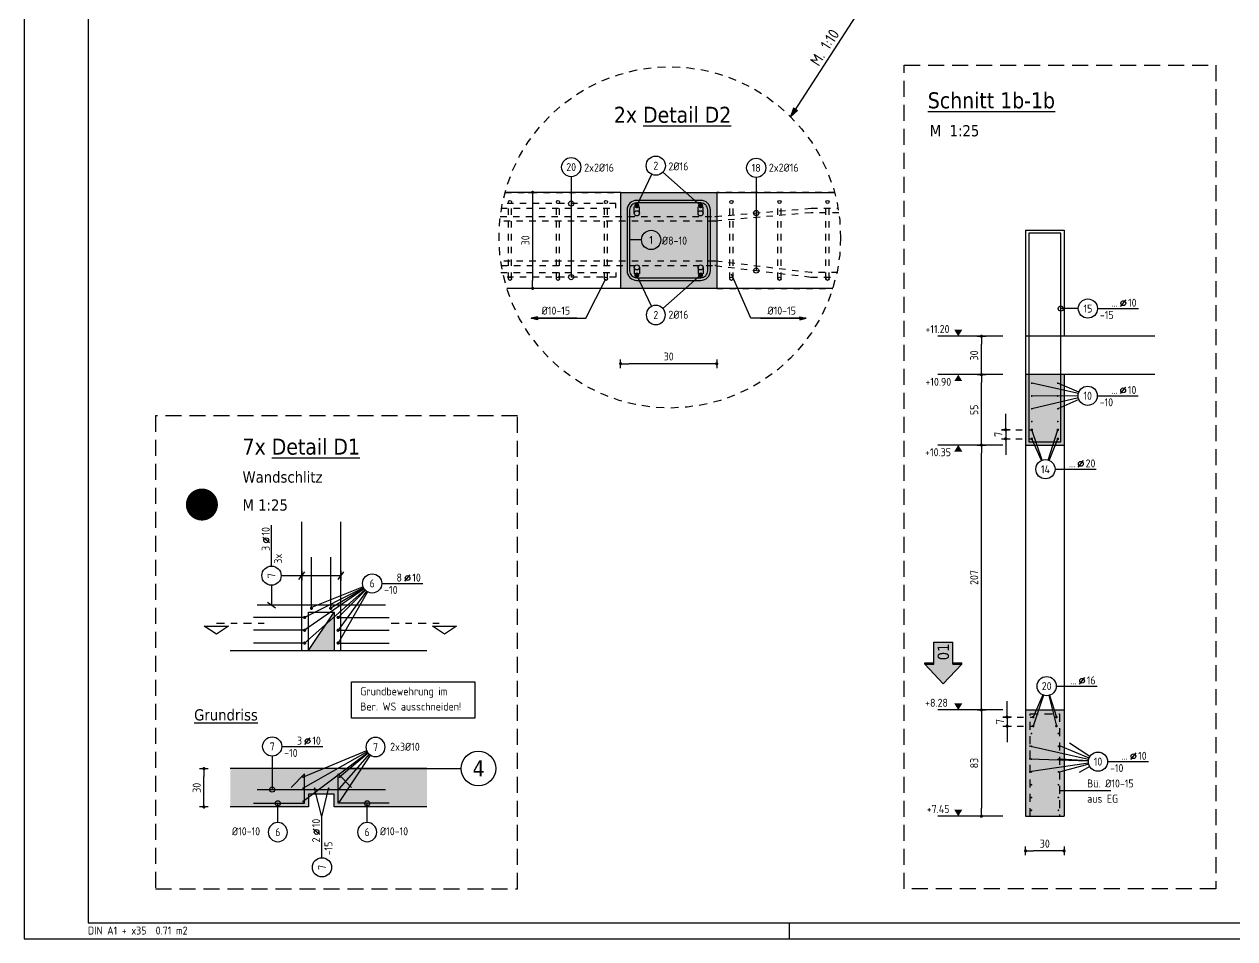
# Model space of a CAD drawing. Extents: x 40 to 135.7, y -30.7 to 14.6.
# Drawn here: x 39.96 to 58.86, y -19.01 to -4.72 of the extents above; entities that cross this region are included whole.
import ezdxf
from ezdxf.enums import TextEntityAlignment as Align

# ---------------------------------------------------------------- set-up
doc = ezdxf.new("R2010")
doc.units = 0
doc.header["$LTSCALE"] = 0.5
for name, pattern in [('AUSGEZOGEN', [1000.01, 1000, 0.01]), ('DASHDOT2', [0.5, 0.25, -0.125, 0, -0.125]), ('DASHDOTSMALL', [1.05, 0.5, -0.25, 0.05, -0.25]), ('DOT', [0.175, 0.05, -0.125]), ('HIDDEN', [0.375, 0.25, -0.125]), ('HIDDEN2', [0.187, 0.125, -0.062]), ('HIDDEN4', [0.12, 0.02, -0.1]), ('PUNKT', [0.175, 0.05, -0.125]), ('STRICHLINIE', [0.75, 0.5, -0.25]), ('STRICHPUNKT2', [0.55, 0.25, -0.125, 0.05, -0.125]), ('VERDECKT', [0.375, 0.25, -0.125])]:
    doc.linetypes.add(name, pattern=pattern)
for name, color, linetype in [('ACHSEN', 7, 'Continuous'), ('AFU', 7, 'Continuous'), ('BETON', 7, 'Continuous'), ('Brüstung EG', 7, 'Continuous'), ('DETAIL', 7, 'Continuous'), ('DRUEBER', 7, 'Continuous'), ('grau_hell', 7, 'Continuous'), ('grau_mittel', 7, 'Continuous'), ('HILFE', 7, 'Continuous'), ('index', 7, 'Continuous'), ('koten', 7, 'Continuous'), ('MASSE', 7, 'Continuous'), ('OBJEKT', 7, 'Continuous'), ('RAHMEN', 7, 'Continuous'), ('RND', 7, 'Continuous'), ('SCHNITTE', 7, 'Continuous'), ('SFP_Achsen', 7, 'Continuous'), ('TEXT', 7, 'Continuous')]:
    doc.layers.add(name, color=color, linetype=linetype)
doc.layers.add('NOPLOT', color=7, linetype='Continuous', plot=False)
doc.styles.add('helv', font='tahoma.ttf')
doc.styles.add('txt', font='isocp.shx')
doc.linetypes.add('AFU_50K', pattern='A,0.15,["/",Standard,S=0.2,R=0,X=-0.01,Y=-0.1],0.07,["/",Standard,S=0.2,R=0,X=-0.01,Y=-0.1],0.15', length=0.37)
doc.dimstyles.new('DOT_I', dxfattribs={"dimscale": 0.5, "dimtxt": 0.25, "dimasz": 0.25, "dimexe": 0.1, "dimexo": 0.3, "dimgap": 0.1, "dimtad": 1, "dimdec": 3, "dimzin": 3, "dimtxsty": 'txt', "dimblk": 'DOT', "dimblk1": 'DOT', "dimblk2": 'DOT', "dimsah": 1, "dimcen": 0.1, "dimse1": 1, "dimse2": 1, "dimazin": 0, "dimtfac": 1, "dimtdec": 4, "dimtix": 1, "dimtmove": 2, "dimatfit": 3, "dimfxl": 0, "dimtvp": 1, "dimtolj": 1, "dimtzin": 0, "dimarcsym": 0})

# ---------------------------------------------------------------- blocks, each defined once
blk = doc.blocks.new('RND_LEI')
at = {"layer": 'RND', "color": 7, "linetype": 'Continuous'}
blk.add_line((1.022, 0.066), (1.19, 0.27), dxfattribs=at)
for centre, radius in [((0, 0), 0.3), ((1.106, 0.168), 0.075)]:
    blk.add_circle(centre, radius, dxfattribs=at)
at = {"layer": 'RND', "color": 7, "linetype": 'Continuous', "style": 'txt'}
blk.add_attdef('POSL', text='', height=0.25, dxfattribs=at).set_placement((0, 0), align=Align.MIDDLE)
blk.add_attdef('ANZ', text='', height=0.25, dxfattribs=at).set_placement((0.931, 0.057), align=Align.RIGHT)
for tag, p in [('DUM', (1.253, 0.057)), ('ABSTD', (1.674, 0.057)), ('POSTXT', (0.374, -0.327))]:
    blk.add_attdef(tag, p, '', height=0.25, dxfattribs=at)
blk = doc.blocks.new('lei_gre')
at = {"layer": 'RND', "color": 7, "linetype": 'Continuous'}
for p, q in [((-0.09, -0.12), (0.09, 0.12)), ((0, 0.15), (0, -0.15))]:
    blk.add_line(p, q, dxfattribs=at)
blk = doc.blocks.new('SCHN-2')
at = {"layer": 'SCHNITTE', "color": 6, "linetype": 'Continuous'}
blk.add_lwpolyline([(0.378, 0.088), (0, 0.34), (-0.378, 0.088)], close=True, dxfattribs=at)
at = {"layer": 'SCHNITTE', "color": 1, "linetype": 'DASHDOTSMALL', "style": 'helv'}
blk.add_attdef('SCHN-2', text='', height=0.35, dxfattribs=at).set_placement((0, 0.45), align=Align.CENTER)
blk = doc.blocks.new('RND_HIN')
at = {"layer": 'RND', "color": 7, "linetype": 'Continuous'}
blk.add_circle((0, 0), 0.3, dxfattribs=at)
at = {"layer": 'RND', "color": 7, "linetype": 'Continuous', "style": 'txt'}
blk.add_attdef('POSI', text='', height=0.25, dxfattribs=at).set_placement((0, 0), align=Align.MIDDLE)
blk = doc.blocks.new('DOT')
at = {"layer": 'MASSE', "color": 7, "linetype": 'Continuous'}
for p, q in [((0, 0), (-1, 0)), ((0, 0.54), (0, -0.54))]:
    blk.add_line(p, q, dxfattribs=at)
at = {"layer": 'MASSE', "color": 7, "linetype": 'Continuous', "const_width": 0.2}
blk.add_lwpolyline([(-0.1, 0, 1), (0.1, 0, 1)], format="xyb", close=True, dxfattribs=at)
blk = doc.blocks.new('*D17')
at = {"layer": 'DEFPOINTS', "color": 0, "linetype": 'AUSGEZOGEN', "transparency": 16777216}
for p in [(42.762, -16.351), (42.762, -16.351), (42.762, -16.951)]:
    blk.add_point(p, dxfattribs=at)
at = {"layer": 'MASSE', "color": 0, "linetype": 'AUSGEZOGEN', "lineweight": -2, "transparency": 16777216}
blk.add_line((42.762, -16.826), (42.762, -16.476), dxfattribs=at)
at = {"layer": 'MASSE', "color": 0, "linetype": 'AUSGEZOGEN', "lineweight": -2, "transparency": 16777216, "xscale": 0.125, "yscale": 0.125, "zscale": 0.125}
for p, rotation in [((42.762, -16.351), 90), ((42.762, -16.951), 270)]:
    blk.add_blockref('DOT', p, dxfattribs=dict(at, rotation=rotation))
at = {"layer": 'MASSE', "color": 0, "linetype": 'AUSGEZOGEN', "transparency": 16777216, "insert": (42.649, -16.651), "char_height": 0.125, "attachment_point": 5, "rotation": 90, "style": 'txt'}
blk.add_mtext('\\A1;30', dxfattribs=at)
blk = doc.blocks.new('Pfeillinie')
at = {"layer": 'TEXT', "linetype": 'Continuous'}
blk.add_hatch(color=7, dxfattribs=at).paths.add_polyline_path([(0, 0), (-0.8, 0.2), (-0.8, 0), (-0.8, -0.2)])
at = {"layer": 'TEXT', "color": 7, "linetype": 'Continuous'}
for p, q in [((-0.8, 0), (-0.8, 0.2)), ((-0.8, 0.2), (0, 0)), ((-0.8, 0), (-0.8, -0.2)), ((-0.8, -0.2), (0, 0))]:
    blk.add_line(p, q, dxfattribs=at)
blk = doc.blocks.new('*D19')
at = {"layer": 'DEFPOINTS', "color": 0, "linetype": 'AUSGEZOGEN', "transparency": 16777216}
for p in [(47.895, -7.346), (47.895, -8.846), (47.895, -8.846)]:
    blk.add_point(p, dxfattribs=at)
at = {"layer": 'MASSE', "color": 0, "linetype": 'AUSGEZOGEN', "lineweight": -2, "transparency": 16777216}
blk.add_line((47.895, -7.471), (47.895, -8.721), dxfattribs=at)
at = {"layer": 'MASSE', "color": 0, "linetype": 'AUSGEZOGEN', "lineweight": -2, "transparency": 16777216, "xscale": 0.125, "yscale": 0.125, "zscale": 0.125}
for p, rotation in [((47.895, -7.346), 90), ((47.895, -8.846), 270)]:
    blk.add_blockref('DOT', p, dxfattribs=dict(at, rotation=rotation))
at = {"layer": 'MASSE', "color": 0, "linetype": 'AUSGEZOGEN', "transparency": 16777216, "insert": (47.782, -8.096), "char_height": 0.125, "attachment_point": 5, "rotation": 90, "style": 'txt'}
blk.add_mtext('\\A1;30', dxfattribs=at)
blk = doc.blocks.new('*D20')
at = {"layer": 'DEFPOINTS', "color": 0, "linetype": 'AUSGEZOGEN', "transparency": 16777216}
for p in [(49.27, -10.024), (49.27, -10.024), (50.77, -10.024)]:
    blk.add_point(p, dxfattribs=at)
at = {"layer": 'MASSE', "color": 0, "linetype": 'AUSGEZOGEN', "lineweight": -2, "transparency": 16777216}
blk.add_line((50.645, -10.024), (49.395, -10.024), dxfattribs=at)
at = {"layer": 'MASSE', "color": 0, "linetype": 'AUSGEZOGEN', "lineweight": -2, "transparency": 16777216, "xscale": 0.125, "yscale": 0.125, "zscale": 0.125, "rotation": 180}
blk.add_blockref('DOT', (49.27, -10.024), dxfattribs=at)
at = {"layer": 'MASSE', "color": 0, "linetype": 'AUSGEZOGEN', "lineweight": -2, "transparency": 16777216, "xscale": 0.125, "yscale": 0.125, "zscale": 0.125}
blk.add_blockref('DOT', (50.77, -10.024), dxfattribs=at)
at = {"layer": 'MASSE', "color": 0, "linetype": 'AUSGEZOGEN', "transparency": 16777216, "insert": (50.02, -9.911), "char_height": 0.125, "attachment_point": 5, "style": 'txt'}
blk.add_mtext('\\A1;30', dxfattribs=at)
blk = doc.blocks.new('*D21')
at = {"layer": 'DEFPOINTS', "color": 0, "linetype": 'AUSGEZOGEN', "transparency": 16777216}
for p in [(55.594, -17.637), (55.594, -17.637), (56.194, -17.637)]:
    blk.add_point(p, dxfattribs=at)
at = {"layer": 'MASSE', "color": 0, "linetype": 'AUSGEZOGEN', "lineweight": -2, "transparency": 16777216}
blk.add_line((56.069, -17.637), (55.719, -17.637), dxfattribs=at)
at = {"layer": 'MASSE', "color": 0, "linetype": 'AUSGEZOGEN', "lineweight": -2, "transparency": 16777216, "xscale": 0.125, "yscale": 0.125, "zscale": 0.125, "rotation": 180}
blk.add_blockref('DOT', (55.594, -17.637), dxfattribs=at)
at = {"layer": 'MASSE', "color": 0, "linetype": 'AUSGEZOGEN', "lineweight": -2, "transparency": 16777216, "xscale": 0.125, "yscale": 0.125, "zscale": 0.125}
blk.add_blockref('DOT', (56.194, -17.637), dxfattribs=at)
at = {"layer": 'MASSE', "color": 0, "linetype": 'AUSGEZOGEN', "transparency": 16777216, "insert": (55.894, -17.524), "char_height": 0.125, "attachment_point": 5, "style": 'txt'}
blk.add_mtext('\\A1;30', dxfattribs=at)
blk = doc.blocks.new('*D22')
at = {"layer": 'DEFPOINTS', "color": 0, "linetype": 'AUSGEZOGEN', "transparency": 16777216}
for p in [(54.904, -15.435), (54.904, -17.095), (54.904, -17.095)]:
    blk.add_point(p, dxfattribs=at)
at = {"layer": 'MASSE', "color": 0, "linetype": 'AUSGEZOGEN', "lineweight": -2, "transparency": 16777216}
blk.add_line((54.904, -15.56), (54.904, -16.97), dxfattribs=at)
at = {"layer": 'MASSE', "color": 0, "linetype": 'AUSGEZOGEN', "lineweight": -2, "transparency": 16777216, "xscale": 0.125, "yscale": 0.125, "zscale": 0.125}
for p, rotation in [((54.904, -15.435), 90), ((54.904, -17.095), 270)]:
    blk.add_blockref('DOT', p, dxfattribs=dict(at, rotation=rotation))
at = {"layer": 'MASSE', "color": 0, "linetype": 'AUSGEZOGEN', "transparency": 16777216, "insert": (54.791, -16.265), "char_height": 0.125, "attachment_point": 5, "rotation": 90, "style": 'txt'}
blk.add_mtext('\\A1;83', dxfattribs=at)
blk = doc.blocks.new('*D23')
at = {"layer": 'DEFPOINTS', "color": 0, "linetype": 'AUSGEZOGEN', "transparency": 16777216}
for p in [(54.904, -11.295), (54.904, -11.295), (54.904, -15.435)]:
    blk.add_point(p, dxfattribs=at)
at = {"layer": 'MASSE', "color": 0, "linetype": 'AUSGEZOGEN', "lineweight": -2, "transparency": 16777216}
blk.add_line((54.904, -15.31), (54.904, -11.42), dxfattribs=at)
at = {"layer": 'MASSE', "color": 0, "linetype": 'AUSGEZOGEN', "lineweight": -2, "transparency": 16777216, "xscale": 0.125, "yscale": 0.125, "zscale": 0.125}
for p, rotation in [((54.904, -11.295), 90), ((54.904, -15.435), 270)]:
    blk.add_blockref('DOT', p, dxfattribs=dict(at, rotation=rotation))
at = {"layer": 'MASSE', "color": 0, "linetype": 'AUSGEZOGEN', "transparency": 16777216, "insert": (54.791, -13.365), "char_height": 0.125, "attachment_point": 5, "rotation": 90, "style": 'txt'}
blk.add_mtext('\\A1;207', dxfattribs=at)
blk = doc.blocks.new('*D24')
at = {"layer": 'DEFPOINTS', "color": 0, "linetype": 'AUSGEZOGEN', "transparency": 16777216}
for p in [(54.904, -10.195), (54.904, -10.195), (54.904, -11.295)]:
    blk.add_point(p, dxfattribs=at)
at = {"layer": 'MASSE', "color": 0, "linetype": 'AUSGEZOGEN', "lineweight": -2, "transparency": 16777216}
blk.add_line((54.904, -11.17), (54.904, -10.32), dxfattribs=at)
at = {"layer": 'MASSE', "color": 0, "linetype": 'AUSGEZOGEN', "lineweight": -2, "transparency": 16777216, "xscale": 0.125, "yscale": 0.125, "zscale": 0.125}
for p, rotation in [((54.904, -10.195), 90), ((54.904, -11.295), 270)]:
    blk.add_blockref('DOT', p, dxfattribs=dict(at, rotation=rotation))
at = {"layer": 'MASSE', "color": 0, "linetype": 'AUSGEZOGEN', "transparency": 16777216, "insert": (54.791, -10.745), "char_height": 0.125, "attachment_point": 5, "rotation": 90, "style": 'txt'}
blk.add_mtext('\\A1;55', dxfattribs=at)
blk = doc.blocks.new('*D25')
at = {"layer": 'DEFPOINTS', "color": 0, "linetype": 'AUSGEZOGEN', "transparency": 16777216}
for p in [(54.904, -9.595), (54.904, -9.595), (54.904, -10.195)]:
    blk.add_point(p, dxfattribs=at)
at = {"layer": 'MASSE', "color": 0, "linetype": 'AUSGEZOGEN', "lineweight": -2, "transparency": 16777216}
blk.add_line((54.904, -10.07), (54.904, -9.72), dxfattribs=at)
at = {"layer": 'MASSE', "color": 0, "linetype": 'AUSGEZOGEN', "lineweight": -2, "transparency": 16777216, "xscale": 0.125, "yscale": 0.125, "zscale": 0.125}
for p, rotation in [((54.904, -9.595), 90), ((54.904, -10.195), 270)]:
    blk.add_blockref('DOT', p, dxfattribs=dict(at, rotation=rotation))
at = {"layer": 'MASSE', "color": 0, "linetype": 'AUSGEZOGEN', "transparency": 16777216, "insert": (54.791, -9.895), "char_height": 0.125, "attachment_point": 5, "rotation": 90, "style": 'txt'}
blk.add_mtext('\\A1;30', dxfattribs=at)
blk = doc.blocks.new('OKRD_O')
at = {"color": 0, "linetype": 'ByBlock'}
blk.add_solid([(-0.125, 0.202), (0.125, 0.202), (0, 0)], dxfattribs=at)
at = {"color": 0, "linetype": 'ByBlock', "style": 'txt'}
blk.add_attdef('OKRD', (0.25, 0.1), '', height=0.25, dxfattribs=at)
blk = doc.blocks.new('OKRD_U')
at = {"color": 0, "linetype": 'ByBlock'}
blk.add_solid([(-0.125, -0.202), (0.125, -0.202), (0, 0)], dxfattribs=at)
at = {"color": 0, "linetype": 'ByBlock', "style": 'txt'}
blk.add_attdef('OKRD', (0.25, -0.35), '', height=0.25, dxfattribs=at)
blk = doc.blocks.new('*D26')
at = {"layer": 'DEFPOINTS', "color": 0, "linetype": 'AUSGEZOGEN', "transparency": 16777216}
for p in [(55.283, -11.057), (55.283, -11.197), (55.283, -11.197)]:
    blk.add_point(p, dxfattribs=at)
at = {"layer": 'MASSE', "color": 0, "linetype": 'AUSGEZOGEN', "lineweight": -2, "transparency": 16777216}
for p, q in [((55.283, -10.932), (55.283, -10.807)), ((55.283, -11.057), (55.283, -11.197)), ((55.283, -11.322), (55.283, -11.447))]:
    blk.add_line(p, q, dxfattribs=at)
at = {"layer": 'MASSE', "color": 0, "linetype": 'AUSGEZOGEN', "lineweight": -2, "transparency": 16777216, "xscale": 0.125, "yscale": 0.125, "zscale": 0.125}
for p, rotation in [((55.283, -11.057), 270), ((55.283, -11.197), 90)]:
    blk.add_blockref('DOT', p, dxfattribs=dict(at, rotation=rotation))
at = {"layer": 'MASSE', "color": 0, "linetype": 'AUSGEZOGEN', "transparency": 16777216, "insert": (55.17, -11.127), "char_height": 0.125, "attachment_point": 5, "rotation": 90, "style": 'txt'}
blk.add_mtext('\\A1;7', dxfattribs=at)
blk = doc.blocks.new('*D27')
at = {"layer": 'DEFPOINTS', "color": 0, "linetype": 'AUSGEZOGEN', "transparency": 16777216}
for p in [(55.305, -15.546), (55.305, -15.686), (55.305, -15.686)]:
    blk.add_point(p, dxfattribs=at)
at = {"layer": 'MASSE', "color": 0, "linetype": 'AUSGEZOGEN', "lineweight": -2, "transparency": 16777216}
for p, q in [((55.305, -15.421), (55.305, -15.296)), ((55.305, -15.546), (55.305, -15.686)), ((55.305, -15.811), (55.305, -15.936))]:
    blk.add_line(p, q, dxfattribs=at)
at = {"layer": 'MASSE', "color": 0, "linetype": 'AUSGEZOGEN', "lineweight": -2, "transparency": 16777216, "xscale": 0.125, "yscale": 0.125, "zscale": 0.125}
for p, rotation in [((55.305, -15.546), 270), ((55.305, -15.686), 90)]:
    blk.add_blockref('DOT', p, dxfattribs=dict(at, rotation=rotation))
at = {"layer": 'MASSE', "color": 0, "linetype": 'AUSGEZOGEN', "transparency": 16777216, "insert": (55.193, -15.616), "char_height": 0.125, "attachment_point": 5, "rotation": 90, "style": 'txt'}
blk.add_mtext('\\A1;7', dxfattribs=at)
blk = doc.blocks.new('A1-35-0')
at = {"layer": 'RAHMEN'}
for p, q in [((0, 59.4), (0, 0)), ((0, 0), (118.9, 0))]:
    blk.add_line(p, q, dxfattribs=at)
at = {"layer": 'RAHMEN', "color": 5}
for p, q in [((2, 58.9), (2, 0.5)), ((2, 0.5), (118.4, 0.5))]:
    blk.add_line(p, q, dxfattribs=at)
at = {"layer": 'RAHMEN', "color": 7}
blk.add_line((23.9, 0), (23.9, 0.5), dxfattribs=at)
at = {"layer": 'RAHMEN', "color": 7, "style": 'txt'}
blk.add_text('DIN A1 + x35  0.71 m2', height=0.25, dxfattribs=at).set_placement((1.989, 0.133))
blk = doc.blocks.new('hin_ind5')
at = {"layer": 'grau_hell', "linetype": 'AUSGEZOGEN'}
h = blk.add_hatch(color=9, dxfattribs=at)
h.dxf.hatch_style = 2
h.paths.add_polyline_path([(0, 0), (0.619, -0.577), (0.619, -0.3), (1.306, -0.3), (1.306, 0.3), (0.619, 0.3), (0.619, 0.577)])
h.paths.add_polyline_path([(0.34, -0.274), (1.311, -0.274), (1.311, 0.274), (0.34, 0.274)], flags=9)
at = {"layer": 'OBJEKT', "linetype": 'AUSGEZOGEN'}
for points in [[(0.619, 0.3), (0.66, 0.3), (0.66, 0.577), (0.619, 0.577)], [(0.619, -0.577), (0.66, -0.577), (0.66, -0.3), (0.619, -0.3)]]:
    blk.add_hatch(color=1, dxfattribs=at).paths.add_polyline_path(points)
at = {"layer": 'OBJEKT', "color": 1, "linetype": 'AUSGEZOGEN'}
for p, q in [((0, 0), (0.619, 0.577)), ((0.619, 0.577), (0.619, 0.3)), ((0.619, 0.577), (0.66, 0.577)), ((0.66, 0.577), (0.66, 0.3)), ((0, 0), (0.619, -0.577)), ((0.619, 0.3), (1.306, 0.3)), ((1.306, 0.3), (1.306, -0.3)), ((0.619, -0.3), (0.619, -0.577)), ((0.619, -0.3), (1.306, -0.3)), ((0.66, -0.3), (0.66, -0.577))]:
    blk.add_line(p, q, dxfattribs=at)
at = {"layer": 'OBJEKT', "color": 7, "linetype": 'AUSGEZOGEN'}
blk.add_line((0.619, -0.577), (0.66, -0.577), dxfattribs=at)
at = {"layer": 'index', "color": 1, "linetype": 'Continuous', "style": 'helv'}
blk.add_attdef('INDEX', text='', height=0.35, rotation=360, dxfattribs=at).set_placement((1.259, 0), align=Align.MIDDLE_RIGHT)

msp = doc.modelspace()

# ---------------------------------------------------------------- hatches: boundary and pattern name
at = {"layer": 'grau_hell'}
h = msp.add_hatch(color=9, dxfattribs=at)
h.paths.add_polyline_path([(44.3958, -14.5074), (44.4181, -14.5074), (44.7958, -14.5074), (44.7958, -13.9821), (44.6746, -14.0892)])
h.paths.add_polyline_path([(44.6746, -14.0892), (44.7958, -13.9821), (44.7958, -13.9074)])
at = {"layer": 'grau_mittel'}
for points in [[(56.1936, -10.1948), (55.5936, -10.1948), (55.5936, -11.2948), (56.1936, -11.2948)], [(55.5936, -17.0948), (56.1936, -17.0948), (56.1936, -15.4348), (55.5936, -15.4348)]]:
    msp.add_hatch(color=61, dxfattribs=at).paths.add_polyline_path(points)

# ---------------------------------------------------------------- linework, layer by layer
at = {"layer": 'ACHSEN', "color": 140, "linetype": 'AUSGEZOGEN'}
msp.add_line((44.9155, -16.3505), (46.7775, -16.3505), dxfattribs=at)
at = {"layer": 'AFU', "color": 8, "linetype": 'AFU_50K'}
for p, q in [((56.1936, -9.5948), (55.5936, -9.5948)), ((56.1936, -10.1948), (55.5936, -10.1948)), ((55.5936, -17.0948), (56.1936, -17.0948))]:
    msp.add_line(p, q, dxfattribs=at)
at = {"layer": 'BETON', "color": 6, "linetype": 'AUSGEZOGEN'}
for p, q in [((55.5936, -7.9348), (56.1936, -7.9348)), ((55.5936, -7.9348), (55.5936, -11.2948)), ((56.1936, -7.9348), (56.1936, -9.5948)), ((57.61, -9.5948), (56.1936, -9.5948)), ((57.61, -10.1948), (56.1936, -10.1948)), ((56.1936, -10.1948), (56.1936, -11.2948)), ((55.5936, -11.2948), (56.1936, -11.2948)), ((55.5936, -15.4348), (56.1936, -15.4348)), ((55.5936, -15.4348), (55.5936, -17.0948)), ((56.1936, -15.4348), (56.1936, -17.0948)), ((46.2454, -16.3505), (43.1742, -16.3505)), ((44.3958, -16.7505), (44.3958, -16.9505)), ((44.7958, -16.7505), (44.3958, -16.7505)), ((44.7958, -16.9505), (44.7958, -16.7505)), ((44.3958, -16.9505), (43.1742, -16.9505)), ((46.2454, -16.9505), (44.7958, -16.9505))]:
    msp.add_line(p, q, dxfattribs=at)
at = {"layer": 'BETON', "color": 6, "linetype": 'AUSGEZOGEN', "lineweight": -2}
msp.add_lwpolyline([(49.2705, -7.346), (50.7705, -7.346), (50.7705, -8.846), (49.2705, -8.846)], close=True, dxfattribs=at)
at = {"layer": 'Brüstung EG', "color": 102, "linetype": 'DOT'}
for p, q in [((47.465, -7.346), (49.2705, -7.346)), ((52.6101, -7.346), (50.7705, -7.346)), ((49.2705, -8.846), (47.4921, -8.846)), ((50.7705, -8.846), (52.5831, -8.846))]:
    msp.add_line(p, q, dxfattribs=at)
at = {"layer": 'DETAIL', "color": 102, "linetype": 'STRICHLINIE'}
for points in [[(58.567, -5.3588), (58.567, -18.2282), (53.6956, -18.2282), (53.6956, -5.3588)], [(42.0042, -10.8378), (42.0042, -18.2282), (47.66, -18.2282), (47.66, -10.8378)]]:
    msp.add_lwpolyline(points, close=True, dxfattribs=at)
at = {"layer": 'DETAIL', "color": 102, "linetype": 'VERDECKT'}
msp.add_circle((50.0376, -8.0499), 2.6671, dxfattribs=at)
at = {"layer": 'DRUEBER', "color": 7, "linetype": 'PUNKT', "lineweight": -2}
msp.add_lwpolyline([(49.2705, -7.346), (50.7705, -7.346), (50.7705, -8.846), (49.2705, -8.846)], close=True, dxfattribs=at)
at = {"layer": 'grau_mittel', "color": 61}
for points in [[(49.2705, -7.346), (50.7705, -7.346), (49.2705, -8.846), (50.7705, -8.846)], [(44.3958, -16.9505), (44.3958, -16.3505), (43.1742, -16.9505), (43.1742, -16.3505)], [(44.3958, -16.7505), (44.3958, -16.3505), (44.7958, -16.7505), (44.7958, -16.3505)], [(44.7958, -16.9505), (44.7958, -16.3505), (46.2454, -16.9505), (46.2454, -16.3505)]]:
    msp.add_solid(points, dxfattribs=at)
at = {"layer": 'HILFE', "color": 102, "linetype": 'AUSGEZOGEN'}
for p, q in [((44.3958, -13.9074), (44.7958, -13.9074)), ((44.3958, -14.5074), (44.3958, -13.9074)), ((44.7958, -13.9074), (44.7958, -14.5074)), ((43.1742, -14.5074), (46.2454, -14.5074)), ((43.1742, -14.5074), (44.4181, -14.5074)), ((44.8181, -14.5074), (46.2454, -14.5074)), ((56.1193, -16.6954), (56.9243, -16.6954))]:
    msp.add_line(p, q, dxfattribs=at)
msp.add_lwpolyline([(45.0654, -14.9927), (46.9907, -14.9927), (46.9907, -15.5637), (45.0654, -15.5637)], close=True, dxfattribs=at)
at = {"layer": 'koten', "color": 7, "linetype": 'AUSGEZOGEN'}
for p, q in [((55.2374, -9.5948), (54.2257, -9.5948)), ((55.2374, -10.1948), (54.2257, -10.1948)), ((55.2374, -11.2948), (54.2257, -11.2948)), ((55.2374, -15.4348), (54.2257, -15.4348)), ((55.2374, -17.0948), (54.2257, -17.0948))]:
    msp.add_line(p, q, dxfattribs=at)
at = {"layer": 'MASSE', "color": 7, "linetype": 'DASHDOT2'}
for p, q in [((55.2153, -11.0572), (55.6902, -11.0572)), ((55.2153, -11.1972), (55.6902, -11.1972)), ((55.238, -15.5463), (55.7128, -15.5463)), ((55.238, -15.6863), (55.7128, -15.6863))]:
    msp.add_line(p, q, dxfattribs=at)
at = {"layer": 'NOPLOT', "color": 191, "linetype": 'AUSGEZOGEN'}
msp.add_line((44.3958, -14.5074), (44.7958, -13.9074), dxfattribs=at)
at = {"layer": 'NOPLOT', "color": 191, "linetype": 'Continuous', "const_width": 0.25}
msp.add_lwpolyline([(42.6051, -12.2248, 1), (42.8551, -12.2248, 1)], format="xyb", close=True, dxfattribs=at)
at = {"layer": 'OBJEKT', "color": 7, "linetype": 'AUSGEZOGEN'}
for p, q in [((49.2705, -7.346), (47.4677, -7.346)), ((50.7705, -7.346), (52.6075, -7.346)), ((49.2705, -8.846), (47.4931, -8.846)), ((52.582, -8.846), (50.7705, -8.846)), ((55.5936, -11.2948), (55.5936, -15.4348)), ((56.1936, -11.2948), (56.1936, -15.4348))]:
    msp.add_line(p, q, dxfattribs=at)
at = {"layer": 'RND', "color": 7, "linetype": 'AUSGEZOGEN'}
for p, q in [((53.1158, -4.3146), (51.9249, -6.1655)), ((51.4847, -6.8497), (51.4807, -6.856)), ((56.7168, -9.1622), (57.3568, -9.1622)), ((56.714, -10.5246), (57.354, -10.5246)), ((56.0538, -11.6729), (56.6938, -11.6729)), ((43.8173, -13.1861), (43.8173, -12.5461)), ((45.5394, -13.4576), (46.1794, -13.4576)), ((56.0728, -15.0626), (56.7128, -15.0626)), ((43.978, -16.0057), (44.618, -16.0057)), ((56.8749, -16.2423), (57.5149, -16.2423)), ((44.6052, -17.7441), (44.6052, -17.1041))]:
    msp.add_line(p, q, dxfattribs=at)
at = {"layer": 'RND', "color": 102, "linetype": 'AUSGEZOGEN'}
for p, q in [((48.4973, -7.1019), (48.4973, -8.671)), ((49.754, -7.0651), (49.5223, -7.5537)), ((49.9302, -7.0293), (50.5186, -7.5537)), ((51.3864, -7.113), (51.3864, -8.5679)), ((49.5957, -8.0896), (49.4205, -8.0896)), ((49.754, -9.127), (49.5223, -8.6384)), ((49.9302, -9.1628), (50.5186, -8.6384)), ((56.4168, -9.1622), (56.1436, -9.1622)), ((48.5873, -9.3138), (47.8734, -9.3138)), ((51.4536, -9.3138), (52.1675, -9.3138)), ((56.4177, -10.4918), (55.6906, -10.3286)), ((56.4257, -10.4666), (56.0966, -10.3286)), ((56.414, -10.5253), (55.6906, -10.5286)), ((56.418, -10.5587), (55.6906, -10.7286)), ((56.414, -10.5259), (56.0966, -10.5286)), ((56.4266, -10.5846), (56.0966, -10.7286)), ((55.8547, -11.5312), (55.6902, -11.0572)), ((55.9487, -11.5298), (56.097, -11.0572)), ((55.8424, -11.5361), (55.6902, -11.1972)), ((55.9602, -11.534), (56.097, -11.1972)), ((43.9673, -13.3361), (44.9014, -13.3361)), ((43.8173, -13.4861), (43.8173, -13.7946)), ((45.2554, -13.5252), (44.3349, -13.9893)), ((45.2661, -13.5431), (44.3349, -14.1893)), ((45.2769, -13.5569), (44.3349, -14.3893)), ((45.2499, -13.513), (44.4413, -13.834)), ((45.2607, -13.5348), (44.7413, -13.8465)), ((45.2832, -13.5636), (44.8567, -13.9893)), ((45.3011, -13.5789), (44.8567, -14.1893)), ((45.3149, -13.5878), (44.8567, -14.3893)), ((55.8631, -15.2002), (55.7128, -15.5463)), ((55.8749, -15.2048), (55.7128, -15.6863)), ((55.9582, -15.2084), (56.0744, -15.6863)), ((55.9676, -15.2057), (56.0744, -15.5463)), ((56.5785, -16.2097), (55.6497, -16.0031)), ((56.586, -16.1857), (56.1375, -16.0031)), ((56.5995, -16.1601), (56.2813, -15.9515)), ((43.828, -16.1557), (43.828, -16.6781)), ((45.303, -16.072), (44.3103, -16.4864)), ((45.3111, -16.0885), (44.3103, -16.6587)), ((45.3216, -16.1044), (44.3103, -16.8654)), ((45.3268, -16.1109), (44.8813, -16.4864)), ((45.3431, -16.1274), (44.8813, -16.6587)), ((45.359, -16.1395), (44.8813, -16.8654)), ((56.575, -16.2368), (55.6497, -16.2031)), ((56.5752, -16.2323), (56.1375, -16.2031)), ((56.5766, -16.2645), (55.6497, -16.4031)), ((56.5802, -16.2819), (56.1375, -16.4031)), ((56.5949, -16.3171), (56.4317, -16.4111)), ((44.6052, -17.1041), (44.4908, -16.6587)), ((44.6052, -17.1041), (44.7088, -16.6656)), ((43.9156, -17.1939), (43.9156, -16.8926)), ((45.3112, -17.1939), (45.3112, -16.8926))]:
    msp.add_line(p, q, dxfattribs=at)
at = {"layer": 'RND', "color": 7, "linetype": 'HIDDEN2'}
for p, q in [((47.5158, -8.696), (47.5158, -7.496)), ((47.5658, -8.696), (47.5658, -7.496)), ((48.2658, -8.696), (48.2658, -7.496)), ((48.3158, -8.696), (48.3158, -7.496)), ((49.0158, -8.696), (49.0158, -7.496)), ((49.0658, -8.696), (49.0658, -7.496)), ((50.9751, -8.696), (50.9751, -7.496)), ((51.0251, -8.696), (51.0251, -7.496)), ((51.7251, -8.696), (51.7251, -7.496)), ((51.7751, -8.696), (51.7751, -7.496)), ((52.4751, -8.696), (52.4751, -7.496)), ((52.5251, -8.696), (52.5251, -7.496))]:
    msp.add_line(p, q, dxfattribs=at)
at = {"layer": 'RND', "color": 7, "linetype": 'HIDDEN4'}
for p, q in [((49.4823, -7.6737), (49.4823, -7.5537)), ((49.5623, -7.6737), (49.5623, -7.5537)), ((50.4786, -7.6737), (50.4786, -7.5537)), ((50.5586, -7.6737), (50.5586, -7.5537)), ((49.4823, -8.5184), (49.4823, -8.6384)), ((49.5623, -8.5184), (49.5623, -8.6384)), ((50.4786, -8.5184), (50.4786, -8.6384)), ((50.5586, -8.5184), (50.5586, -8.6384))]:
    msp.add_line(p, q, dxfattribs=at)
at = {"layer": 'RND', "color": 7, "linetype": 'HIDDEN2'}
for points in [[(47.3985, -7.5914), (49.1952, -7.5914), (49.1952, -7.521), (47.4097, -7.521)], [(47.3985, -8.6007), (49.1952, -8.6007), (49.1952, -8.671), (47.4097, -8.671)]]:
    msp.add_lwpolyline(points, dxfattribs=at)
at = {"layer": 'RND', "color": 1, "linetype": 'AUSGEZOGEN'}
for points in [[(49.5205, -8.721), (50.5205, -8.721, 0.4142136), (50.6705, -8.571), (50.6705, -7.621, 0.4142136), (50.5205, -7.471), (49.5205, -7.471, 0.4142136), (49.3705, -7.621), (49.3705, -8.571, 0.4142136)], [(49.5205, -8.681), (50.5205, -8.681, 0.4142136), (50.6305, -8.571), (50.6305, -7.621, 0.4142136), (50.5205, -7.511), (49.5205, -7.511, 0.4142136), (49.4105, -7.621), (49.4105, -8.571, 0.4142136)]]:
    msp.add_lwpolyline(points, format="xyb", close=True, dxfattribs=at)
at = {"layer": 'RND', "color": 7, "linetype": 'AUSGEZOGEN'}
for points, const_width in [([(49.5023, -7.5537, 1), (49.5423, -7.5537, 1)], 0.04), ([(50.5386, -7.5537, -1), (50.4986, -7.5537, -1)], 0.04), ([(49.5023, -8.6384, -1), (49.5423, -8.6384, -1)], 0.04), ([(50.5386, -8.6384, 1), (50.4986, -8.6384, 1)], 0.04), ([(55.6836, -10.3286, 1), (55.6976, -10.3286, 1)], 0.014), ([(56.1036, -10.3286, -1), (56.0896, -10.3286, -1)], 0.014), ([(55.6836, -10.5286, 1), (55.6976, -10.5286, 1)], 0.014), ([(56.1036, -10.5286, -1), (56.0896, -10.5286, -1)], 0.014), ([(55.6836, -10.7286, 1), (55.6976, -10.7286, 1)], 0.014), ([(56.1036, -10.7286, -1), (56.0896, -10.7286, -1)], 0.014), ([(55.6836, -10.9286, 1), (55.6976, -10.9286, 1)], 0.014), ([(56.1036, -10.9286, -1), (56.0896, -10.9286, -1)], 0.014), ([(55.6802, -11.0572, 1), (55.7002, -11.0572, 1)], 0.02), ([(56.107, -11.0572, -1), (56.087, -11.0572, -1)], 0.02), ([(55.6802, -11.1972, 1), (55.7002, -11.1972, 1)], 0.02), ([(56.107, -11.1972, -1), (56.087, -11.1972, -1)], 0.02), ([(44.3474, -13.9893, -1), (44.3224, -13.9893, -1)], 0.025), ([(44.4413, -13.859, -1), (44.4413, -13.834, -1)], 0.025), ([(44.7413, -13.859, -1), (44.7413, -13.834, -1)], 0.025), ([(44.8442, -13.9893, 1), (44.8692, -13.9893, 1)], 0.025), ([(44.3474, -14.1893, -1), (44.3224, -14.1893, -1)], 0.025), ([(44.8442, -14.1893, 1), (44.8692, -14.1893, 1)], 0.025), ([(44.3474, -14.3893, -1), (44.3224, -14.3893, -1)], 0.025), ([(44.8442, -14.3893, 1), (44.8692, -14.3893, 1)], 0.025), ([(55.7028, -15.5463, 1), (55.7228, -15.5463, 1)], 0.02), ([(55.7028, -15.6863, 1), (55.7228, -15.6863, 1)], 0.02), ([(56.0844, -15.5463, -1), (56.0644, -15.5463, -1)], 0.02), ([(56.0844, -15.6863, -1), (56.0644, -15.6863, -1)], 0.02), ([(55.6777, -15.8031, 1), (55.6917, -15.8031, 1)], 0.014), ([(55.6777, -15.8031, 1), (55.6917, -15.8031, 1)], 0.014), ([(56.1129, -15.8031, -1), (56.0989, -15.8031, -1)], 0.014), ([(56.1129, -15.8031, -1), (56.0989, -15.8031, -1)], 0.014), ([(55.6777, -16.0031, 1), (55.6917, -16.0031, 1)], 0.014), ([(56.1129, -16.0031, -1), (56.0989, -16.0031, -1)], 0.014), ([(55.6777, -16.2031, 1), (55.6917, -16.2031, 1)], 0.014), ([(56.1129, -16.2031, -1), (56.0989, -16.2031, -1)], 0.014), ([(55.6777, -16.4031, 1), (55.6917, -16.4031, 1)], 0.014), ([(56.1129, -16.4031, -1), (56.0989, -16.4031, -1)], 0.014), ([(44.3033, -16.4864, -1), (44.3173, -16.4864, -1)], 0.014), ([(44.8883, -16.4864, 1), (44.8743, -16.4864, 1)], 0.014), ([(55.6777, -16.6031, 1), (55.6917, -16.6031, 1)], 0.014), ([(56.1129, -16.6031, -1), (56.0989, -16.6031, -1)], 0.014), ([(44.3033, -16.6587, -1), (44.3173, -16.6587, -1)], 0.014), ([(44.4838, -16.6587, -1), (44.4978, -16.6587, -1)], 0.014), ([(44.703, -16.6587, -1), (44.717, -16.6587, -1)], 0.014), ([(44.8883, -16.6587, 1), (44.8743, -16.6587, 1)], 0.014), ([(55.6777, -16.8031, 1), (55.6917, -16.8031, 1)], 0.014), ([(56.1129, -16.8031, -1), (56.0989, -16.8031, -1)], 0.014), ([(44.3033, -16.8654, -1), (44.3173, -16.8654, -1)], 0.014), ([(44.8883, -16.8654, 1), (44.8743, -16.8654, 1)], 0.014), ([(55.6777, -17.0031, 1), (55.6917, -17.0031, 1)], 0.014), ([(56.1129, -17.0031, -1), (56.0989, -17.0031, -1)], 0.014)]:
    msp.add_lwpolyline(points, format="xyb", close=True, dxfattribs=dict(at, const_width=const_width))
at = {"layer": 'RND', "color": 7, "linetype": 'HIDDEN2'}
for points in [[(52.6766, -7.6641), (52.2524, -7.6641, 0.021616), (52.2437, -7.6645), (50.7524, -7.7938, -0.0216088), (50.7437, -7.7941), (47.3828, -7.7942)], [(47.3905, -7.7241), (50.7407, -7.7241, 0.021616), (50.7493, -7.7238), (52.245, -7.5941), (52.6654, -7.5941)], [(52.6615, -8.601), (52.2524, -8.601, -0.021616), (52.2437, -8.6007), (50.7524, -8.4214, 0.0216088), (50.7437, -8.421), (47.3933, -8.4209)], [(47.4035, -8.491), (50.7407, -8.491, -0.021616), (50.7493, -8.4914), (52.245, -8.671), (52.6477, -8.671)]]:
    msp.add_lwpolyline(points, format="xyb", dxfattribs=at)
at = {"layer": 'RND', "color": 1, "linetype": 'AUSGEZOGEN'}
msp.add_lwpolyline([(55.6436, -11.2448), (56.1436, -11.2448), (56.1436, -7.9848), (55.6436, -7.9848)], close=True, dxfattribs=at)
at = {"layer": 'RND', "color": 102, "linetype": 'AUSGEZOGEN'}
for points in [[(47.8734, -9.3138), (48.7281, -9.3138), (49.0408, -8.696)], [(52.1675, -9.3138), (51.3036, -9.3138), (51.0001, -8.623)]]:
    msp.add_lwpolyline(points, dxfattribs=at)
at = {"layer": 'RND', "color": 1, "linetype": 'AUSGEZOGEN'}
for points in [[(44.2902, -14.4926), (44.2902, -12.4926)], [(44.9014, -14.4926), (44.9014, -12.4926)], [(44.4413, -13.8465), (44.4413, -13.0465)], [(44.7413, -13.8465), (44.7413, -13.0465)], [(45.5958, -13.7946), (43.5958, -13.7946)], [(44.3349, -13.9893), (43.5349, -13.9893)], [(44.8567, -13.9893), (45.6567, -13.9893)], [(44.3349, -14.1893), (43.5349, -14.1893)], [(44.8567, -14.1893), (45.6567, -14.1893)], [(44.3349, -14.3893), (43.5349, -14.3893)], [(44.8567, -14.3893), (45.6567, -14.3893)], [(43.5349, -16.8926), (44.3349, -16.8926), (44.3349, -16.4326), (44.1228, -16.6447)], [(45.6567, -16.8926), (44.8567, -16.8926), (44.8567, -16.4326), (45.0688, -16.6447)], [(43.5958, -16.6781), (45.5958, -16.6781)]]:
    msp.add_lwpolyline(points, dxfattribs=at)
at = {"layer": 'RND', "color": 1, "linetype": 'HIDDEN'}
msp.add_lwpolyline([(55.6636, -17.0948), (55.6636, -15.4948), (56.1236, -15.4948), (56.1236, -17.0948)], dxfattribs=at)
at = {"layer": 'RND', "color": 7, "linetype": 'AUSGEZOGEN'}
for centre, radius in [((47.5408, -7.496), 0.025), ((48.2908, -7.496), 0.025), ((48.4973, -7.521), 0.04), ((49.0408, -7.496), 0.025), ((51.0001, -7.496), 0.025), ((51.7501, -7.496), 0.025), ((52.5001, -7.496), 0.025), ((49.5223, -7.6737), 0.04), ((50.5186, -7.6737), 0.04), ((51.3864, -7.6686), 0.04), ((49.5223, -8.5184), 0.04), ((50.5186, -8.5184), 0.04), ((47.5408, -8.696), 0.025), ((48.2908, -8.696), 0.025), ((48.4973, -8.671), 0.04), ((49.0408, -8.696), 0.025), ((51.0001, -8.696), 0.025), ((51.3864, -8.5679), 0.04), ((51.7501, -8.696), 0.025), ((52.5001, -8.696), 0.025), ((56.1436, -9.1622), 0.04), ((43.828, -16.6781), 0.04), ((43.9156, -16.8926), 0.04), ((45.3112, -16.8926), 0.04)]:
    msp.add_circle(centre, radius, dxfattribs=at)
at = {"layer": 'SCHNITTE', "color": 6, "linetype": 'STRICHPUNKT2'}
for p, q in [((42.9566, -14.0802), (43.7012, -14.0802)), ((45.6841, -14.0802), (46.5195, -14.0802))]:
    msp.add_line(p, q, dxfattribs=at)
at = {"layer": 'SFP_Achsen', "color": 7, "linetype": 'AUSGEZOGEN'}
msp.add_circle((47.048, -16.3505), 0.2705, dxfattribs=at)

# ---------------------------------------------------------------- block references
at = {"layer": 'koten', "color": 7, "linetype": 'AUSGEZOGEN'}
ref = msp.add_blockref('OKRD_O', (54.5423, -9.5948), dxfattribs=dict(at, xscale=-0.5, yscale=0.5, zscale=0.5))
ref.add_attrib('OKRD', '+11.20', (54.0297, -9.5448), dxfattribs={"layer": '0', "color": 0, "linetype": 'ByBlock', "height": 0.125, "style": 'txt'})
ref = msp.add_blockref('OKRD_U', (54.5423, -10.1948), dxfattribs=dict(at, xscale=-0.5, yscale=0.5, zscale=0.5))
ref.add_attrib('OKRD', '+10.90', (54.0297, -10.3698), dxfattribs={"layer": '0', "color": 0, "linetype": 'ByBlock', "height": 0.125, "style": 'txt'})
ref = msp.add_blockref('OKRD_U', (54.5423, -11.2948), dxfattribs=dict(at, xscale=-0.5, yscale=0.5, zscale=0.5))
ref.add_attrib('OKRD', '+10.35', (54.0247, -11.4698), dxfattribs={"layer": '0', "color": 0, "linetype": 'ByBlock', "height": 0.125, "style": 'txt'})
ref = msp.add_blockref('OKRD_O', (54.5423, -15.4348), dxfattribs=dict(at, xscale=-0.5, yscale=0.5, zscale=0.5))
ref.add_attrib('OKRD', '+8.28', (54.0247, -15.3848), dxfattribs={"layer": '0', "color": 0, "linetype": 'ByBlock', "height": 0.125, "style": 'txt'})
ref = msp.add_blockref('OKRD_O', (54.5423, -17.0948), dxfattribs=dict(at, xscale=-0.5, yscale=0.5, zscale=0.5))
ref.add_attrib('OKRD', '+7.45', (54.0497, -17.0448), dxfattribs={"layer": '0', "color": 0, "linetype": 'ByBlock', "height": 0.125, "style": 'txt'})
at = {"layer": 'RAHMEN', "color": 7, "linetype": 'AUSGEZOGEN', "xscale": 0.5, "yscale": 0.5, "zscale": 0.5}
msp.add_blockref('A1-35-0', (39.9553, -19.0109), dxfattribs=at)
at = {"layer": 'RND', "color": 7, "linetype": 'AUSGEZOGEN', "xscale": 0.175, "yscale": 0.175, "zscale": 0.175, "rotation": 237.2433680168144}
msp.add_blockref('Pfeillinie', (51.9249, -6.1655), dxfattribs=at)
at = {"layer": 'RND', "color": 7, "linetype": 'AUSGEZOGEN', "xscale": 0.5, "yscale": 0.5, "zscale": 0.5}
for name, p, values in [('RND_HIN', (48.4973, -6.9519), {'POSI': '20'}), ('RND_HIN', (49.8183, -6.9295), {'POSI': '2'}), ('RND_HIN', (51.3864, -6.963), {'POSI': '18'}), ('RND_HIN', (49.7457, -8.0896), {'POSI': '1'}), ('RND_LEI', (56.5668, -9.1622), {'POSL': '15', 'DUM': '10', 'ANZ': '...', 'POSTXT': '-15'}), ('RND_LEI', (56.564, -10.5246), {'POSL': '10', 'DUM': '10', 'ANZ': '...', 'POSTXT': '-10'}), ('RND_LEI', (55.9038, -11.6729), {'POSL': '14', 'DUM': '20', 'ANZ': '...'}), ('RND_LEI', (45.3894, -13.4576), {'POSL': '6', 'DUM': '10', 'ANZ': '8', 'POSTXT': '-10'}), ('RND_LEI', (55.9228, -15.0626), {'POSL': '20', 'DUM': '16', 'ANZ': '...'}), ('RND_LEI', (43.828, -16.0057), {'POSL': '7', 'DUM': '10', 'ANZ': '3', 'POSTXT': '-10'}), ('RND_LEI', (56.7249, -16.2423), {'POSL': '10', 'DUM': '10', 'ANZ': '...', 'POSTXT': '-10'})]:
    msp.add_blockref(name, p, dxfattribs=at).add_auto_attribs(values)
at = {"layer": 'RND', "color": 7, "linetype": 'AUSGEZOGEN'}
ref = msp.add_blockref('RND_HIN', (49.8183, -9.2626), dxfattribs=dict(at, xscale=-0.5, yscale=0.5, zscale=0.5, rotation=180))
ref.add_attrib('POSI', '2', dxfattribs={"color": 7, "linetype": 'Continuous', "height": 0.125, "style": 'txt'}).set_placement((49.8183, -9.2626), align=Align.MIDDLE)
at = {"layer": 'RND', "color": 102, "linetype": 'AUSGEZOGEN'}
for name, p, xscale, yscale, zscale in [('Pfeillinie', (47.8734, -9.3138), -0.125, 0.125, 0.125), ('Pfeillinie', (52.1675, -9.3138), 0.125, 0.125, 0.125), ('lei_gre', (44.2902, -13.3361), 0.5, 0.5, 0.5), ('lei_gre', (44.9014, -13.3361), 0.5, 0.5, 0.5)]:
    msp.add_blockref(name, p, dxfattribs=dict(at, xscale=xscale, yscale=yscale, zscale=zscale))
at = {"layer": 'RND', "color": 7, "linetype": 'AUSGEZOGEN', "xscale": 0.5, "yscale": 0.5, "zscale": 0.5, "rotation": 90}
for name, p, values in [('RND_LEI', (43.8173, -13.3361), {'POSL': '7', 'DUM': '10', 'ANZ': '3', 'POSTXT': '3x'}), ('hin_ind5', (54.3084, -15.0261), {'INDEX': '01'}), ('RND_LEI', (44.6052, -17.8941), {'POSL': '7', 'DUM': '10', 'ANZ': '2', 'POSTXT': '-15'})]:
    msp.add_blockref(name, p, dxfattribs=at).add_auto_attribs(values)
at = {"layer": 'RND', "color": 102, "linetype": 'AUSGEZOGEN', "xscale": 0.5, "yscale": 0.5, "zscale": 0.5, "rotation": 270}
msp.add_blockref('lei_gre', (43.8173, -13.7946), dxfattribs=at)
at = {"layer": 'RND', "color": 7, "linetype": 'AUSGEZOGEN'}
ref = msp.add_blockref('RND_HIN', (45.4415, -16.0142), dxfattribs=dict(at, xscale=-0.5, yscale=0.5, zscale=0.5, rotation=180))
ref.add_attrib('POSI', '7', dxfattribs={"color": 7, "linetype": 'Continuous', "height": 0.125, "style": 'txt'}).set_placement((45.4415, -16.0142), align=Align.MIDDLE)
ref = msp.add_blockref('RND_HIN', (43.9156, -17.3439), dxfattribs=dict(at, xscale=-0.5, yscale=0.5, zscale=0.5, rotation=180))
ref.add_attrib('POSI', '6', dxfattribs={"color": 7, "linetype": 'Continuous', "height": 0.125, "style": 'txt'}).set_placement((43.9156, -17.3439), align=Align.MIDDLE)
ref = msp.add_blockref('RND_HIN', (45.3112, -17.3439), dxfattribs=dict(at, xscale=-0.5, yscale=0.5, zscale=0.5, rotation=180))
ref.add_attrib('POSI', '6', dxfattribs={"color": 7, "linetype": 'Continuous', "height": 0.125, "style": 'txt'}).set_placement((45.3112, -17.3439), align=Align.MIDDLE)
at = {"layer": 'SCHNITTE', "color": 6, "linetype": 'STRICHPUNKT2', "xscale": -0.5, "yscale": 0.5, "zscale": 0.5, "rotation": 180}
for p in [(42.9566, -14.0802), (46.5195, -14.0802)]:
    msp.add_blockref('SCHN-2', p, dxfattribs=at)

# ---------------------------------------------------------------- texts
at = {"layer": 'RND', "color": 1, "linetype": 'AUSGEZOGEN', "style": 'txt'}
msp.add_text('M. 1:10', height=0.175, rotation=57.24337, dxfattribs=at).set_placement((52.5736, -5.1573), align=Align.BOTTOM_CENTER)
at = {"layer": 'SFP_Achsen', "color": 6, "linetype": 'AUSGEZOGEN', "style": 'helv'}
msp.add_text('4', height=0.25, dxfattribs=at).set_placement((46.9574, -16.4743))
at = {"layer": 'TEXT', "color": 6, "linetype": 'AUSGEZOGEN', "style": 'helv'}
for s, p in [('%%USchnitt 1b-1b', (54.0668, -6.0329)), ('2x %%UDetail D2', (49.164, -6.2584)), ('7x %%UDetail D1', (43.3653, -11.4449))]:
    msp.add_text(s, height=0.25, dxfattribs=at).set_placement(p)
at = {"layer": 'TEXT', "color": 1, "linetype": 'AUSGEZOGEN', "style": 'helv'}
for s, p in [('M  1:25', (54.0975, -6.4704)), ('Wandschlitz', (43.3653, -11.8824)), ('M 1:25', (43.3653, -12.3199)), ('%%UGrundriss', (42.6088, -15.5991))]:
    msp.add_text(s, height=0.175, dxfattribs=at).set_placement(p)
at = {"layer": 'TEXT', "color": 7, "linetype": 'AUSGEZOGEN', "style": 'txt'}
for s, p in [('2x2%%C16', (48.7004, -7.0224)), ('2%%C16', (50.0164, -7.0028)), ('2x2%%C16', (51.5844, -7.0224)), ('%%C8-10', (49.9151, -8.1636)), ('%%C10-15', (48.0359, -9.2568)), ('2%%C16', (50.0164, -9.3206)), ('%%C10-15', (51.5624, -9.2568)), ('Grundbewehrung im ', (45.2034, -15.206)), ('Ber. WS ausschneiden!', (45.2034, -15.4435)), ('2x3%%C10', (45.6704, -16.0721)), ('Bü. %%C10-15', (56.555, -16.6462)), ('aus EG', (56.555, -16.8837)), ('%%C10-10', (43.1994, -17.3933)), ('%%C10-10', (45.5107, -17.3933))]:
    msp.add_text(s, height=0.125, dxfattribs=at).set_placement(p)

# ---------------------------------------------------------------- dimensions: what is measured, and where the dimension line sits
at = {"layer": 'MASSE', "color": 7, "linetype": 'AUSGEZOGEN'}
for base, p1, p2, angle, override, picture, middle in [((47.895, -8.846), (47.895, -7.346), (47.895, -8.846), 90, {"dimdec": 0, "dimlfac": 20}, '*D19', (47.7825, -8.096)), ((54.9037, -9.5948), (54.9037, -10.1948), (54.9037, -9.5948), 90, {"dimdec": 0, "dimlfac": 50}, '*D25', (54.7912, -9.8948)), ((54.9037, -10.1948), (54.9037, -11.2948), (54.9037, -10.1948), 90, {"dimdec": 0, "dimlfac": 50}, '*D24', (54.7912, -10.7448)), ((55.2828, -11.1972), (55.2828, -11.0572), (55.2828, -11.1972), 90, {"dimdec": 0, "dimlfac": 50}, '*D26', (55.1703, -11.1272)), ((54.9037, -11.2948), (54.9037, -15.4348), (54.9037, -11.2948), 90, {"dimdec": 0, "dimlfac": 50}, '*D23', (54.7911, -13.3648)), ((55.3055, -15.6863), (55.3055, -15.5463), (55.3055, -15.6863), 90, {"dimdec": 0, "dimlfac": 50}, '*D27', (55.193, -15.6163)), ((54.9037, -17.0948), (54.9037, -15.4348), (54.9037, -17.0948), 90, {"dimdec": 0, "dimlfac": 50}, '*D22', (54.7912, -16.2648)), ((42.7615, -16.3505), (42.7615, -16.9505), (42.7615, -16.3505), 270, {"dimdec": 0, "dimlfac": 50}, '*D17', (42.649, -16.6505))]:
    dim = msp.add_linear_dim(base=base, p1=p1, p2=p2, angle=angle, dimstyle='DOT_I', override=override, dxfattribs=at)
    dim.commit()
    dim.dimension.update_dxf_attribs({"geometry": picture, "text_midpoint": middle})
for base, p1, p2, override, picture, middle in [((49.2705, -10.0236), (50.7705, -10.0236), (49.2705, -10.0236), {"dimdec": 0, "dimlfac": 20}, '*D20', (50.0205, -9.9111)), ((55.5936, -17.6366), (56.1936, -17.6366), (55.5936, -17.6366), {"dimdec": 0, "dimlfac": 50}, '*D21', (55.8936, -17.5241))]:
    dim = msp.add_linear_dim(base=base, p1=p1, p2=p2, dimstyle='DOT_I', override=override, dxfattribs=at)
    dim.commit()
    dim.dimension.update_dxf_attribs({"geometry": picture, "text_midpoint": middle})

doc.saveas('drawing.dxf')
